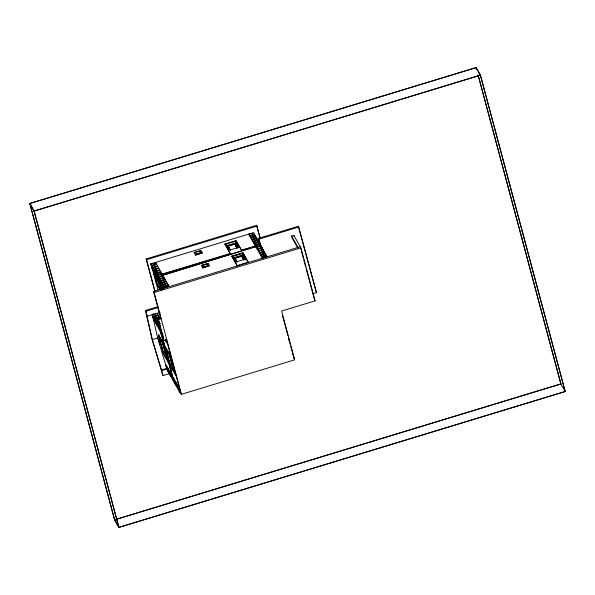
<?xml version="1.0" encoding="UTF-8"?>
<svg xmlns="http://www.w3.org/2000/svg" width="595" height="595" viewBox="0 0 595 595"><rect width="100%" height="100%" fill="white"/><g stroke="black" fill="none" stroke-linecap="round" stroke-linejoin="round"><path stroke-width="0.89" d="M478.328 75.61L560.966 383.976L114.552 519.889L29.75 203.453L476.164 67.54L480.448 75.111L565.25 391.547L118.836 527.46L114.523 519.785M29.891 203.527L476.082 67.681L480.366 75.245L565.109 391.473L118.918 527.319L114.634 519.755L29.891 203.527L34.175 211.099L118.918 527.319M29.75 203.453L34.034 211.024L480.448 75.111M34.175 211.099L480.366 75.245M154.767 291.186L146.125 258.944L256.609 225.304L260.394 238.58M146.125 258.944L146.556 259.695L257.04 226.063M156.448 264.299L155.511 262.469L156.448 264.299L151.985 265.66L152.781 269.981L150.706 263.935L253.596 232.608L255.225 236.803M151.874 263.92L154.849 263.012M254.206 234.534L249.744 235.895L248.799 234.066L252.607 233.247M150.706 263.935L151.569 265.444L156.366 263.987M194.082 252.525L200.775 250.488L202.144 253.068L195.45 255.114L194.082 252.525L199.875 251.202L200.731 252.719L195.852 254.199M249.655 235.583L254.452 234.118M154.239 271.781L153.041 270.368L151.829 265.831L156.626 264.373L157.571 266.203L153.108 267.557L153.785 270.093M249.9 236.312L254.615 234.534L256.281 239.071M153.741 265.593L156.626 264.373M251.388 235.858L254.363 234.958M224.917 244.024L230.362 253.797L224.917 244.024L236.081 240.625L241.436 250.086L255.471 246.151M225.007 244.337L236.163 240.938L241.518 250.406M255.471 236.051L250.674 237.509L255.225 236.468M155.31 273.67L154.112 272.257L152.9 267.72L157.697 266.262L158.642 268.092L154.179 269.453L155.518 274.05L153.971 269.617L158.768 268.152L159.713 269.989L155.25 271.342L155.927 273.879M202.062 252.756L195.45 255.114M255.434 236.847L250.889 237.888L255.686 236.431L256.951 239.458M153.317 267.936L157.697 266.262M151.926 268.464L153.116 269.877M237.286 248.234L234.713 243.697L228.019 245.735L230.592 250.272M228.302 246.791L228.16 246.263L234.854 244.225L236.996 248.003M152.9 267.72L153.755 269.238L158.642 268.092M256.542 237.941L251.745 239.406L256.296 238.364M256.505 238.736L251.96 239.785L256.757 238.32L258.223 242.106M154.388 269.833L158.768 268.152M312.896 293.729L316.443 292.651L298.415 226.234L258.572 238.364L260.082 244.597M260.238 244.59L258.572 238.364L259.004 239.123L298.846 226.993M153.971 269.617L154.826 271.127L159.713 269.989M257.613 239.837L252.816 241.295L257.367 240.254M157.452 277.456L156.254 276.043L155.042 271.506L159.839 270.048L160.784 271.878L156.321 273.239L156.768 274.927M256.832 240.856L253.031 241.674L257.828 240.216L259.294 243.995M159.185 270.591L155.459 271.722L156.143 274.258M159.988 289.713L156.864 284.194L154.038 273.648L159.728 283.004L158.255 277.188L163.052 275.723L163.997 277.553L159.11 278.698L158.255 277.188M155.042 271.506L155.897 273.023L160.784 271.878M258.684 241.726L253.887 243.191L258.438 242.143M161.855 273.767L160.91 271.937L156.113 273.403L158.181 279.449L157.385 275.128L161.766 273.455L156.968 274.912M257.903 242.753L254.102 243.571L258.899 242.106L260.164 245.133M157.273 273.388L160.248 272.48M259.755 243.623L254.958 245.081L259.502 244.039M159.586 281.242L158.396 279.829L157.184 275.292L161.981 273.834L162.926 275.663L158.456 277.025L159.14 279.553M255.255 245.78L259.97 244.002L261.235 247.022M158.344 275.284L230.272 253.485M255.999 245.549L259.717 244.419M182.717 268.308L162.197 274.213M183.602 268.033L188.013 266.694M189.775 266.158L215.36 258.364M217.123 257.828L229.477 254.065M242.388 250.138L254.601 246.419M297.745 247.989L292.175 238.149L291.609 236.037L293.841 235.36L300.906 247.847L315.112 300.854L281.636 311.044L294.711 359.826L181.43 394.321L177.236 386.914M260.826 245.512L256.029 246.977L260.573 245.928M260.788 246.308L256.244 247.349L261.041 245.891L262.306 248.918M158.672 277.404L160.903 276.72M155.897 273.023L157.325 277.939L158.523 279.345M201.363 265.392L208.057 263.354L209.343 265.623L202.731 267.981L201.363 265.392L208.146 263.667L209.425 265.943M231.775 256.133L237.212 265.913L231.775 256.133L242.931 252.734L248.375 262.514L242.931 252.734M231.857 256.452L242.158 253.314M202.694 265.43L207.157 264.068L208.012 265.586L203.133 267.066L202.694 265.43L203.55 266.947M242.031 253.455L233.106 256.17L236.319 261.852L245.244 259.13L242.031 253.455L242.753 256.14M261.897 247.408L257.1 248.866L257.397 249.558L261.859 248.204M161.728 285.027L160.538 283.614L159.326 279.077L164.123 277.62L165.068 279.449M263.578 251.566L262.112 247.78L257.181 249.186L256.244 247.349M159.743 279.293L164.123 277.62M159.326 279.077L160.181 280.595L164.979 279.129L165.276 279.829L160.814 281.182L161.609 285.503L160.397 280.974L165.194 279.509L166.139 281.338L161.669 282.699L162.123 284.388M209.343 265.623L202.731 267.981M237.003 261.889L234.869 257.843L241.57 255.805L243.957 260.022M262.968 249.298L258.252 251.075L263.183 249.677L264.649 253.455M235.01 258.371L241.711 256.333L243.697 259.851M261.443 250.547L258.386 251.135L259.323 252.964L263.786 251.611M159.802 281.621L160.657 283.131M157.958 281.137L154.536 275.076L156.797 283.517L158.523 282.989M160.397 280.974L161.252 282.484L166.139 281.338M264.039 251.187L259.323 252.964M156.864 284.194L156.024 279.695M162.74 284.589L167.21 283.235L166.265 281.405L161.468 282.863L163.536 288.91L161.252 282.484M263.258 252.213L259.457 253.031L264.254 251.566L265.511 254.593M162.628 282.848L165.603 281.948M160.538 283.614L159.527 278.914M162.323 284.38L167.21 283.235M265.11 253.083L260.312 254.541L264.857 253.5M163.551 288.538L162.539 284.76L167.336 283.294L168.273 285.124L163.811 286.485M260.61 255.24L265.325 253.463L266.798 256.869L265.013 253.775M163.699 284.745L167.336 283.294M261.354 255.01L264.329 254.11M161.833 289.274L160.888 285.756L162.941 288.687M168.192 284.812L163.394 286.269L162.539 284.76M266.181 254.972L261.384 256.438L265.928 255.396M162.799 286.916L161.609 285.503M163.61 286.649L168.407 285.191L169.047 286.321L164.25 287.787L163.61 286.649L164.012 288.159M261.592 256.817L266.396 255.352L267.036 256.49L262.321 258.267L261.592 256.817L266.144 255.776M164.027 286.864L168.407 285.191M237.13 265.593L248.286 262.194M160.687 318.184L153.51 291.394L300.267 246.717L300.981 249.364M153.51 291.394L154.15 292.532L300.906 247.847M170.2 373.429L163.127 375.586L162.695 374.828L151.933 338.867L145.455 310.486L158.01 306.663M145.455 310.486L145.879 311.245L157.601 307.675M163.127 375.586L152.357 339.626L146.891 315.662L147.225 316.25L160.137 312.323M152.692 315.008L157.154 313.647L158.01 315.164L153.547 316.525L154.224 319.054M154.678 320.742L153.488 319.329L152.268 314.792L153.123 316.309L158.01 315.164M154.038 317.752L155.459 322.743L153.391 316.696L158.188 315.231L159.133 317.061L154.663 318.422L155.57 321.798M153.808 316.912L157.526 315.774M156.864 324.535L155.674 323.122L154.462 318.585L159.259 317.128L160.204 318.957M155.622 318.578L158.597 317.671M158.025 318.868L160.814 318.02L161.133 318.585L158.344 319.433L158.025 318.868L163.677 339.961L163.997 340.533L166.786 339.678M154.462 318.585L155.317 320.103L159.319 318.883M157.965 319.634L155.734 320.318L156.857 324.067M159.036 321.531L156.805 322.207L157.601 326.529L155.533 320.482L158.731 319.508M156.693 320.467L158.181 320.013M155.533 320.482L156.388 321.992L158.791 321.263M159.006 328.321L157.816 326.908L156.604 322.371L158.999 321.642M156.604 322.371L157.459 323.888L159.854 323.152M160.107 323.42L157.876 324.104L158.56 326.633M160.07 323.531L157.675 324.268L160.077 330.21M156.745 325.011L157.935 326.424M158.53 325.777L160.129 325.294M160.434 325.539L158.947 325.993L159.854 329.37M168.273 359.953L172.468 376.955L168.868 363.508L163.513 354.04L158.426 335.059L164.108 344.416L160.174 331.073L161.148 332.107L159.958 330.694L158.746 326.157L160.345 325.673M160.65 325.919L159.162 326.372L155.674 320.207M157.459 323.888L159.222 328.7M162.219 333.996L159.817 328.046L161.029 332.583L160.233 328.262M152.357 339.626L157.66 338.012L152.194 314.048M162.963 341.924L162.405 342.088L163.848 347.473M165.313 340.154L166.503 341.567L165.827 339.038M166.384 342.051L167.359 343.084L166.384 342.051L165.774 339.782M165.276 347.168L170.966 356.531L165.276 347.168L170.363 366.156L176.053 375.519L174.268 372.358M162.398 341.389L162.346 342.549L158.917 336.487L163.446 353.37L165.172 352.842M163.513 354.04L161.304 344.446M170.698 359.581L171.256 359.41M168.868 363.508L167.701 360.756M165.804 365.308L167.879 371.362L167.024 369.845L166.139 365.211L168.132 370.938M172.513 364.103L171.955 364.274L169.397 354.732M169.196 354.657L165.774 348.603L170.296 365.479L172.022 364.951L172.885 366.468M167.24 367.011L168.973 373.162L168.117 371.652L167.24 367.011L169.225 372.745M161.438 369.971L167.299 368.186M168.095 368.528L166.905 367.115M161.781 370.573L167.083 368.959M167.976 369.004L170.044 375.058L167.976 369.004L169.166 370.417L169.843 372.946M169.04 370.901L171.115 376.947L170.259 375.43L169.382 370.797L171.367 376.531M172.186 378.837L170.111 372.79L171.308 374.203L172.208 377.58M170.111 372.79L171.308 374.203M172.044 376.196L171.181 374.686L173.257 380.733L170.973 374.307M172.252 376.576L174.328 382.622L172.252 376.576L173.45 377.989L174.58 382.206L173.718 380.696M289.334 341.024L288.776 339.351M172.9 377.713L160.933 331.727L173.279 379.469M173.323 378.465L175.399 384.519L174.543 383.002L173.658 378.368L175.86 384.474M174.394 380.361L176.47 386.408L175.614 384.898L174.729 380.257L176.722 385.991M175.8 382.154L177.541 388.304L175.465 382.25L176.656 383.663L177.563 387.04M176.656 383.663L175.465 382.25M176.537 384.147L178.612 390.194L176.537 384.147L177.727 385.56L178.634 388.937M177.942 385.939L179.683 392.09L178.827 390.573L177.942 385.939L179.928 391.666M178.798 387.449L177.608 386.036M178.679 387.933L179.66 388.966L178.679 387.933L180.538 393.6L179.013 387.828M292.294 353.341L292.933 354.479M116.412 519.212L560.825 383.901L565.25 391.547M291.609 236.037L298.036 247.394M316.443 292.651L298.415 226.234M314.472 299.716L315.112 300.854M253.968 234.251L257.062 239.726M257.947 241.287L262.35 249.067M263.235 250.636L264.128 252.206M248.881 234.385L249.744 235.895M249.818 235.999L250.755 237.829M250.889 237.888L251.826 239.718M251.96 239.785L252.897 241.615M253.031 241.674L253.968 243.504M254.102 243.571L255.039 245.4M255.173 245.46L256.11 247.289M257.315 249.246L258.252 251.075M259.457 253.031L260.394 254.861M260.521 254.92L261.465 256.75M238.186 247.52L235.62 242.976L226.688 245.698L226.249 244.062L229.677 250.116L238.602 247.401L235.181 241.339L236.066 244.664M245.281 260.06L242.47 255.091L233.545 257.806L235.546 261.354M235.903 244.032L238.045 247.817M243.154 256.854L244.761 259.695M235.858 246.263L234.713 243.697M293.841 357.774L294.488 358.911M234.869 257.843L237.256 262.06M228.16 246.263L230.302 250.049M227.543 247.208L228.406 248.725M202.144 253.068L200.775 250.488M195.413 252.563L196.268 254.072M153.25 267.81L150.966 263.771L157.928 289.743M154.165 269.423L155.533 271.848M156.448 273.462L158.731 277.501M164.213 287.192L160.561 280.728L161.052 282.491M151.829 265.831L152.684 267.348L157.571 266.203M157.184 275.292L158.039 276.809L162.926 275.663M155.183 274.154L156.046 275.663L154.826 271.127M157.325 277.939L158.181 279.449M154.038 273.648L159.393 283.108L158.612 280.208L159.378 280.862L161.736 289.661M160.888 285.756L162.673 288.91M162.242 288.701L161.386 287.192L162.063 289.72M157.645 284.879L158.538 286.455M159.43 288.032L160.323 289.609M156.797 283.517L160.219 289.572L157.623 279.613M159.869 314.279L159.014 312.762L159.958 314.591M157.928 314.844L157.154 313.647M153.584 313.625L153.919 314.212M153.391 316.696L154.246 318.206L159.133 317.061M158.746 326.157L159.601 327.674M160.888 329.942L162.755 335.238M158.887 328.797L159.743 330.314M161.029 332.583L161.885 334.1M158.426 335.059L163.774 344.52M163.446 353.37L167.485 360.377M170.296 365.479L173.725 371.533L168.928 353.408M167.18 369.131L172.847 379.149M157.66 338.012L166.741 368.357M159.49 341.597C161.423 350.128 156.366 332.426 159.534 341.924C162.204 348.759 157.422 333.453 159.356 341.344M476.164 67.54L476.647 69.332M476.082 67.681L476.558 69.466M478.001 74.844L560.825 383.901M301.449 251.127L303.346 258.2M303.822 259.963L305.711 267.029M306.187 268.799L314.286 299.01M293.841 235.36L294.22 236.765M282.417 315.231L287.883 335.632M288.359 337.41L290.278 344.557M290.739 346.275L294.064 358.696M265.325 253.463L265.928 255.731M264.254 251.566L264.656 253.083M256.609 225.304L260.208 238.721M263.183 249.677L263.585 251.187M262.112 247.78L262.514 249.298M261.041 245.891L261.651 248.16M259.004 239.123L261.138 247.111M258.899 242.106L259.301 243.615M257.828 240.216L258.639 243.236M256.757 238.32L257.159 239.83M255.686 236.431L256.296 238.699M241.57 255.805L241.853 256.862M207.157 264.068L207.596 265.705M199.875 251.202L200.314 252.838M162.956 284.968L164.004 288.538M162.971 285.436L163.424 287.125M160.181 280.595L161.394 285.131M161.223 285.659L162.167 289.17M159.11 278.698L160.323 283.235M157.601 275.507L159.252 281.346M159.043 280.966L161.401 289.765M157.816 279.94L158.456 282.313M153.755 269.238L154.975 273.774M154.373 273.544L155.548 277.939M152.246 266.047L153.904 271.878M151.569 265.444L152.781 269.981M151.13 264.143L152.03 267.519M146.556 259.695L154.953 291.044M154.15 292.532L181.43 394.321M166.429 339.611L180.791 393.183M166.012 339.403L167.024 343.181M170.631 356.628L175.718 375.616M165.559 339.403L166.169 341.671M176.871 384.043L178.002 388.26M162.561 334.1L163.171 336.368M158.344 319.433L163.997 340.533M165.611 347.063L168.616 358.287M169.077 360.012L170.468 365.189M173.658 378.368L174.566 381.745M160.018 327.882L160.695 330.418M159.386 327.213L167.812 358.227M171.516 374.582L172.647 378.799M162.613 341.768L163.305 344.356M164.927 350.396L165.618 352.984M164.056 348.254L165.105 352.166M157.02 322.587L157.928 325.963M161.84 340.407L166.868 359.425M170.445 372.686L171.576 376.91M156.388 321.992L157.601 326.529M155.317 320.103L156.53 324.639M154.879 318.801L155.555 321.33M168.311 368.9L169.211 372.277M158.761 334.955L160.843 342.72M153.123 316.309L154.343 320.846M166.139 365.211L166.823 367.74M145.879 311.245L147.225 316.25M34.034 211.024L118.836 527.46M255.813 246.598L162.71 275.284L255.813 246.598"/></g></svg>
